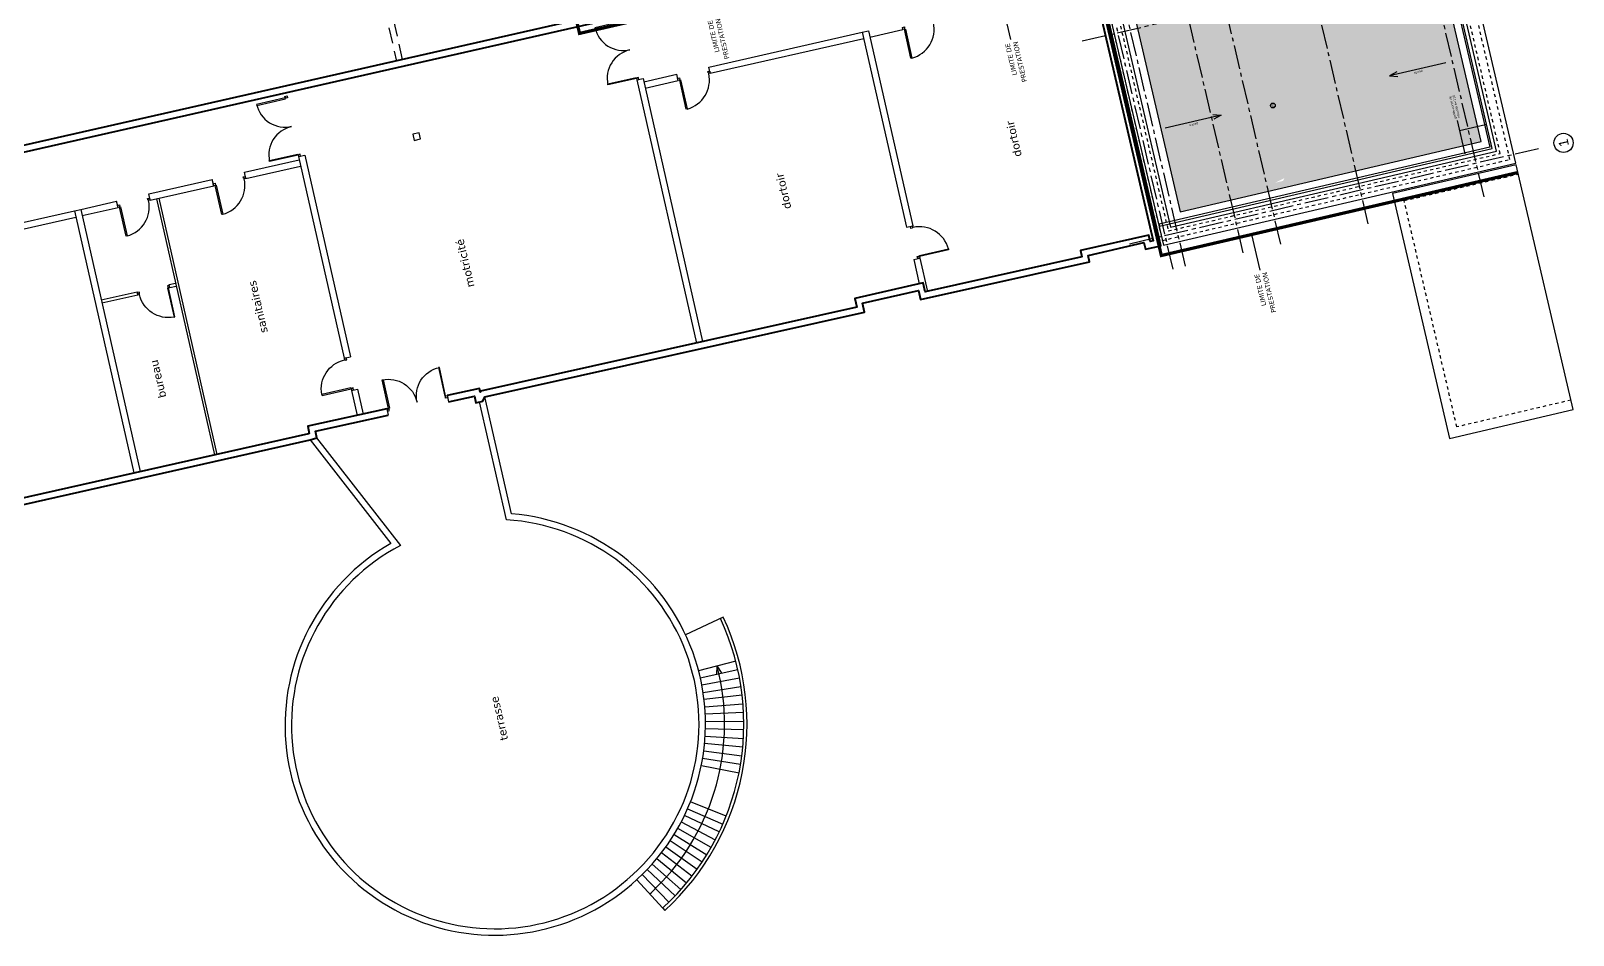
# Model space of a CAD drawing. Header units: metres. Extents: x 595957 to 596103, y 139647 to 139785.
# Drawn here: x 596054.42 to 596102.61, y 139647.07 to 139675.33 of the extents above; entities that cross this region are included whole.
import ezdxf
from ezdxf.enums import TextEntityAlignment as Align

# ---------------------------------------------------------------- set-up
doc = ezdxf.new("R2010")
doc.units = ezdxf.units.M
doc.header["$MEASUREMENT"] = 0
for name, pattern in [('01', [0.15, 0.1, -0.05]), ('03', [0.7, 0.5, -0.2]), ('AXES2', [1.125, 0.75, -0.125, 0.125, -0.125]), ('CACHEx2', [0.75, 0.5, -0.25]), ('POINTILLE', [0.25, 0, -0.25])]:
    doc.linetypes.add(name, pattern=pattern)
for name, color, linetype in [('00-AXE-0.00', 14, 'AXES2'), ('01-MEN-VU-0.13', 163, 'Continuous'), ('01-SANITAIRE-0.15', 44, 'Continuous'), ('02-VU-CACHE-01-0.10', 133, '01'), ('02-VU-POINT-05-0.10', 133, 'POINTILLE'), ('04-VEGET2-0.15', 80, 'Continuous'), ('06-TXT-DETAILS-DIVERS-02.20', 2, 'Continuous'), ('06-TXT-DIVERS-0.20', 70, 'Continuous'), ('08-VU-0.08', 56, 'Continuous'), ('08-VU-0.13', 44, 'Continuous'), ('08-VU-0.20', 32, 'Continuous'), ('08-VU-0.35', 30, 'Continuous')]:
    doc.layers.add(name, color=color, linetype=linetype)
doc.layers.add('01-BETON-0.40', color=4, linetype='Continuous', lineweight=40)
doc.styles.add('locaux 100', font='verdana.ttf', dxfattribs={"height": 0.22})
doc.styles.add('locaux 20', font='verdana.ttf', dxfattribs={"height": 0.07})
doc.styles.get("Standard").update_dxf_attribs({"font": 'arial.ttf'})

# ---------------------------------------------------------------- blocks, each defined once
blk = doc.blocks.new('P180')
for points in [[(-1.85, 0.915), (-1.85, 0), (-1.88, 0), (-1.88, 0.915)], [(-0.08, 0.915), (-0.08, 0), (-0.05, 0), (-0.05, 0.915)], [(0, 0), (0, -0.07), (-0.065, -0.07), (-0.065, -0.03), (-0.05, -0.03), (-0.05, 0)]]:
    blk.add_lwpolyline(points, close=True)
at = {"linetype": 'Continuous'}
blk.add_lwpolyline([(-1.93, 0), (-1.93, -0.07), (-1.865, -0.07), (-1.865, -0.03), (-1.88, -0.03), (-1.88, 0)], close=True, dxfattribs=at)
for centre, start, end in [((-1.88, 0), 0, 90), ((-0.05, 0), 90, 180)]:
    blk.add_arc(centre, 0.915, start, end)
at = {"linetype": 'Continuous', "text_generation_flag": 6}
blk.add_attdef('TEXTE', (-0.188, 0.598), '', height=0.08, rotation=90, dxfattribs=at)
blk = doc.blocks.new('P90')
at = {"linetype": 'Continuous'}
for points in [[(-0.05, 0.964), (-0.05, 0.035), (-0.08, 0.035), (-0.08, 0.964)], [(-0.965, 0.005), (-0.965, -0.035), (-1.03, -0.035), (-1.03, 0.035), (-0.98, 0.035), (-0.98, 0.005)], [(0, 0.035), (0, -0.035), (-0.065, -0.035), (-0.065, 0.005), (-0.05, 0.005), (-0.05, 0.035)]]:
    blk.add_lwpolyline(points, close=True, dxfattribs=at)
blk.add_arc((-0.043, 0.029), 0.937, 92.2388, 179.6062, dxfattribs=at)
at = {"linetype": 'Continuous', "text_generation_flag": 6}
blk.add_attdef('TEXTE', text='', height=0.08, rotation=90, dxfattribs=at).set_placement((-0.188, 0.504), align=Align.CENTER)

msp = doc.modelspace()

# ---------------------------------------------------------------- hatches: boundary and pattern name
at = {"layer": '04-VEGET2-0.15', "true_color": 0x999999}
h = msp.add_hatch(dxfattribs=at)
h.set_pattern_fill('GRASS', color=253, scale=0.25)
h.set_pattern_definition([(193.1213, (596100.81484, 139671.19803), (-0.1320308, -0.212292), [0.046875, -0.3066784]), (148.1213, (596100.81484, 139671.19803), (-0.1320308, -0.212292), [0.046875, -0.203125]), (238.1213, (596100.81484, 139671.19803), (0.212292, -0.1320308), [0.046875, -0.203125])])
h.paths.add_polyline_path([(596092.915, 139677.37), (596088.766, 139676.403), (596090.333, 139669.679), (596099.734, 139671.87), (596097.017, 139683.527), (596091.765, 139682.302)])
h.paths.add_polyline_path([(596093.549, 139670.641), (596093.587, 139670.726), (596093.298, 139670.583)], flags=16)

# ---------------------------------------------------------------- linework, layer by layer
at = {"layer": '00-AXE-0.00'}
for p, q in [((596099.828, 139670.147), (596085.783, 139730.398)), ((596096.207, 139669.302), (596082.162, 139729.554)), ((596092.302, 139668.392), (596078.257, 139728.644)), ((596093.473, 139668.665), (596079.429, 139728.917)), ((596090.11, 139667.881), (596076.066, 139728.133)), ((596090.498, 139667.972), (596076.453, 139728.224)), ((596100.055, 139677.982), (596087.226, 139674.992)), ((596101.532, 139671.647), (596088.703, 139668.657))]:
    msp.add_line(p, q, dxfattribs=at)
at = {"layer": '00-AXE-0.00', "linetype": 'Continuous'}
msp.add_circle((596102.311, 139671.829), 0.3, dxfattribs=at)
at = {"layer": '01-BETON-0.40'}
for points in [[(596034.37, 139667.045), (596073.548, 139675.927), (596073.023, 139678.18), (596081.399, 139680.132), (596081.353, 139680.327), (596072.637, 139678.295), (596073.162, 139676.045), (596034.52, 139667.284)], [(596087.575, 139677.016), (596089.489, 139668.765), (596089.397, 139668.745), (596089.35, 139668.95), (596087.213, 139668.462), (596087.258, 139668.266), (596082.366, 139667.173), (596082.301, 139667.455), (596080.165, 139666.966), (596080.227, 139666.694), (596068.471, 139664.066), (596068.459, 139664.043), (596068.435, 139664.151), (596067.431, 139663.93)], [(596067.474, 139663.735), (596068.283, 139663.913), (596068.329, 139663.708), (596068.543, 139663.755), (596068.609, 139663.892), (596080.466, 139666.543), (596080.404, 139666.816), (596082.151, 139667.215), (596082.215, 139666.934), (596087.498, 139668.115), (596087.453, 139668.311), (596089.199, 139668.711), (596089.246, 139668.506), (596089.729, 139668.614), (596087.77, 139677.061)], [(596065.546, 139663.516), (596063.073, 139662.972), (596063.122, 139662.749), (596063.095, 139662.74), (596053.09, 139660.483)], [(596052.939, 139660.244), (596063.148, 139662.547), (596063.356, 139662.615), (596063.311, 139662.82), (596065.589, 139663.321)]]:
    msp.add_lwpolyline(points, dxfattribs=at)
at = {"layer": '01-MEN-VU-0.13'}
msp.add_lwpolyline([(596089.688, 139669.228), (596100.085, 139671.652), (596097.235, 139683.878), (596095.003, 139683.357), (596094.888, 139683.852), (596094.824, 139683.837), (596094.954, 139683.279), (596097.187, 139683.8), (596100.007, 139671.7), (596089.674, 139669.292)], close=True, dxfattribs=at)
at = {"layer": '01-SANITAIRE-0.15'}
for points in [[(596098.629, 139674.333), (596096.876, 139673.924)], [(596097.102, 139674.054), (596096.876, 139673.924), (596097.136, 139673.908)], [(596091.614, 139672.698), (596089.861, 139672.289)], [(596091.353, 139672.714), (596091.614, 139672.698), (596091.387, 139672.568)]]:
    msp.add_lwpolyline(points, dxfattribs=at)
msp.add_circle((596093.23, 139672.998), 0.075, dxfattribs=at)
at = {"layer": '02-VU-CACHE-01-0.10', "color": 251, "true_color": 0x666666}
msp.add_lwpolyline([(596102.539, 139663.789), (596098.976, 139662.953), (596097.33, 139670.024), (596100.895, 139670.854)], dxfattribs=at)
at = {"layer": '02-VU-POINT-05-0.10', "ltscale": 0.25}
msp.add_lwpolyline([(596084.894, 139681.214), (596086.772, 139681.652), (596089.773, 139668.778), (596100.635, 139671.31), (596097.577, 139684.427), (596085.081, 139681.514)], dxfattribs=at)
msp.add_lwpolyline([(596087.016, 139681.709), (596089.96, 139669.078), (596100.334, 139671.497), (596097.39, 139684.127)], close=True, dxfattribs=at)
at = {"layer": '04-VEGET2-0.15'}
msp.add_lwpolyline([(596092.915, 139677.37), (596088.766, 139676.403), (596090.333, 139669.679), (596099.734, 139671.87), (596097.017, 139683.527), (596091.765, 139682.302)], close=True, dxfattribs=at)
at = {"layer": '06-TXT-DETAILS-DIVERS-02.20'}
msp.add_line((596099.874, 139672.39), (596099.064, 139672.201), dxfattribs=at)
at = {"layer": '06-TXT-DETAILS-DIVERS-02.20', "color": 251, "linetype": '03', "true_color": 0x666666, "const_width": 0.1}
msp.add_lwpolyline([(596087.258, 139730.178), (596072.101, 139726.644), (596074.723, 139715.396), (596062.852, 139712.629), (596071.565, 139675.25), (596082.566, 139677.767), (596083.039, 139675.68), (596087.776, 139676.754), (596089.744, 139668.309), (596100.862, 139670.898)], dxfattribs=at)
at = {"layer": '06-TXT-DETAILS-DIVERS-02.20'}
for points in [[(596084.774, 139676.173), (596085.033, 139675.062)], [(596098.988, 139672.525), (596099.23, 139671.488)], [(596092.561, 139668.965), (596092.82, 139667.854)]]:
    msp.add_lwpolyline(points, dxfattribs=at)
at = {"layer": '08-VU-0.08', "linetype": 'CACHEx2'}
msp.add_lwpolyline([(596066.039, 139674.43), (596065.264, 139677.863), (596064.464, 139677.682), (596064.508, 139677.487), (596065.113, 139677.623), (596065.844, 139674.386)], dxfattribs=at)
at = {"layer": '08-VU-0.13'}
msp.add_lwpolyline([(596100.827, 139671.146), (596096.97, 139670.249), (596098.752, 139662.593), (596102.607, 139663.496)], close=True, dxfattribs=at)
at = {"layer": '08-VU-0.20', "color": 251, "true_color": 0x666666}
for p, q in [((596075.606, 139674.2), (596080.4, 139675.286)), ((596075.65, 139674.004), (596080.444, 139675.091)), ((596080.4, 139675.286), (596080.595, 139675.331)), ((596080.4, 139675.286), (596081.779, 139669.191)), ((596080.595, 139675.331), (596081.974, 139669.235)), ((596080.639, 139675.136), (596081.667, 139675.369)), ((596075.65, 139674.004), (596075.606, 139674.2)), ((596073.355, 139673.797), (596073.55, 139673.841)), ((596073.355, 139673.797), (596075.215, 139665.574)), ((596073.55, 139673.841), (596075.41, 139665.618)), ((596073.573, 139673.739), (596074.601, 139673.972)), ((596073.617, 139673.544), (596074.645, 139673.777)), ((596074.645, 139673.777), (596074.601, 139673.972)), ((596061.094, 139670.909), (596062.806, 139671.298)), ((596062.783, 139671.4), (596062.978, 139671.444)), ((596062.783, 139671.4), (596064.209, 139665.096)), ((596062.978, 139671.444), (596064.405, 139665.14)), ((596058.106, 139670.232), (596060.09, 139670.682)), ((596060.134, 139670.487), (596060.09, 139670.682)), ((596061.138, 139670.714), (596061.094, 139670.909)), ((596061.138, 139670.714), (596062.85, 139671.103)), ((596058.15, 139670.037), (596058.106, 139670.232)), ((596058.15, 139670.037), (596060.134, 139670.487)), ((596050.99, 139668.619), (596055.784, 139669.706)), ((596055.784, 139669.706), (596055.98, 139669.75)), ((596055.784, 139669.706), (596057.638, 139661.514)), ((596055.979, 139669.75), (596057.101, 139670.004)), ((596055.98, 139669.75), (596057.833, 139661.558)), ((596056.024, 139669.555), (596057.145, 139669.809)), ((596057.145, 139669.809), (596057.101, 139670.004)), ((596058.345, 139670.081), (596060.156, 139662.077)), ((596058.423, 139670.099), (596060.234, 139662.095)), ((596051.035, 139668.424), (596055.829, 139669.511)), ((596081.779, 139669.191), (596081.974, 139669.235)), ((596082.006, 139668.186), (596082.201, 139668.231)), ((596082.006, 139668.186), (596082.178, 139667.427)), ((596082.201, 139668.231), (596082.437, 139667.189)), ((596058.747, 139667.404), (596058.941, 139667.448)), ((596058.768, 139667.308), (596058.747, 139667.404)), ((596058.768, 139667.308), (596058.962, 139667.352)), ((596056.621, 139666.922), (596057.742, 139667.176)), ((596056.642, 139666.826), (596057.764, 139667.08)), ((596057.764, 139667.08), (596057.742, 139667.176)), ((596064.209, 139665.096), (596064.405, 139665.14)), ((596064.437, 139664.091), (596064.632, 139664.135)), ((596064.437, 139664.091), (596064.613, 139663.311)), ((596064.632, 139664.135), (596064.808, 139663.355)), ((596076.055, 139657.008), (596074.878, 139656.458)), ((596076.446, 139655.631), (596075.285, 139655.329)), ((596075.339, 139655.106), (596076.51, 139655.368)), ((596076.564, 139655.103), (596075.385, 139654.882)), ((596075.423, 139654.656), (596076.61, 139654.836)), ((596076.645, 139654.567), (596075.454, 139654.429)), ((596075.476, 139654.201), (596076.672, 139654.298)), ((596076.689, 139654.027), (596075.491, 139653.972)), ((596076.696, 139653.486), (596075.496, 139653.514)), ((596075.497, 139653.743), (596076.697, 139653.757)), ((596075.444, 139652.829), (596076.634, 139652.676)), ((596076.664, 139652.945), (596075.469, 139653.056)), ((596075.487, 139653.285), (596076.685, 139653.215)), ((596075.371, 139652.374), (596076.548, 139652.143)), ((596075.411, 139652.602), (596076.595, 139652.408)), ((596074.943, 139651.021), (596076.042, 139650.539)), ((596076.147, 139650.789), (596075.031, 139651.232)), ((596074.745, 139650.608), (596075.808, 139650.051)), ((596075.929, 139650.293), (596074.847, 139650.813)), ((596075.394, 139649.352), (596074.394, 139650.017)), ((596074.518, 139650.21), (596075.54, 139649.58)), ((596075.678, 139649.813), (596074.635, 139650.407)), ((596073.985, 139649.465), (596074.909, 139648.7)), ((596075.078, 139648.912), (596074.128, 139649.644)), ((596074.264, 139649.828), (596075.24, 139649.129)), ((596073.68, 139649.123), (596074.55, 139648.295)), ((596074.733, 139648.495), (596073.835, 139649.291)), ((596073.352, 139648.8), (596074.165, 139647.917)), ((596073.52, 139648.96), (596074.359, 139648.102)), ((596074.165, 139647.917), (596074.233, 139647.843))]:
    msp.add_line(p, q, dxfattribs=at)
at = {"layer": '08-VU-0.20'}
for p, q in [((596067.431, 139663.93), (596067.474, 139663.735)), ((596065.546, 139663.516), (596065.589, 139663.321))]:
    msp.add_line(p, q, dxfattribs=at)
at = {"layer": '08-VU-0.20', "color": 251, "true_color": 0x666666}
msp.add_lwpolyline([(596066.356, 139672.102), (596066.4, 139671.907), (596066.595, 139671.952), (596066.552, 139672.145)], close=True, dxfattribs=at)
for points in [[(596063.148, 139662.547), (596065.666, 139659.308, 1.142052), (596073.541, 139648.98, 0.641157), (596069.443, 139660.236), (596068.609, 139663.892)], [(596063.351, 139662.613), (596065.968, 139659.245, 1.163283), (596073.4, 139649.122, 0.649275), (596069.281, 139660.047), (596068.44, 139663.732)], [(596074.164, 139647.918, 0.327861), (596075.965, 139656.966)], [(596074.232, 139647.844, 0.327849), (596076.055, 139657.008)], [(596073.759, 139648.358, 0.009915), (596073.963, 139648.555, 0.26757), (596075.865, 139655.48, 0.103502)]]:
    msp.add_lwpolyline(points, format="xyb", dxfattribs=at)
msp.add_lwpolyline([(596075.852, 139655.219), (596075.865, 139655.48), (596075.998, 139655.255)], dxfattribs=at)
at = {"layer": '08-VU-0.20'}
msp.add_ellipse((596051.557, 139682.051, 0), major_axis=(-4.944, -6.029), ratio=0.665702, start_param=-1.570796, end_param=4.712389, dxfattribs=at)
at = {"layer": '08-VU-0.35'}
for points in [[(596087.945, 139676.622), (596089.807, 139668.632), (596100.815, 139671.198), (596097.689, 139684.607), (596088.251, 139682.407)], [(596088.285, 139676.702), (596090.034, 139669.199), (596100.214, 139671.571), (596097.316, 139684.007), (596088.364, 139681.92)]]:
    msp.add_lwpolyline(points, dxfattribs=at)

# ---------------------------------------------------------------- block references
at = {"layer": '08-VU-0.20', "color": 251, "true_color": 0x666666}
for name, p, rotation in [('P180', (596072.929, 139675.679), 102.7482358794979), ('P90', (596081.659, 139675.403), 192.7741129981075), ('P90', (596074.638, 139673.811), 192.7741129981075), ('P180', (596062.357, 139673.282), 102.7482358794979), ('P90', (596060.126, 139670.521), 192.7741129981075), ('P90', (596057.137, 139669.843), 192.7741129981075), ('P90', (596082.167, 139668.223), 282.7482358757327)]:
    msp.add_blockref(name, p, dxfattribs=dict(at, rotation=rotation))
at = {"layer": '08-VU-0.20', "color": 251, "true_color": 0x666666, "xscale": -1}
for name, p, rotation in [('P90', (596058.761, 139667.342), 192.72235873659), ('P90', (596064.471, 139664.099), 102.7223587531453), ('P180', (596065.546, 139663.516), 12.40201726244383)]:
    msp.add_blockref(name, p, dxfattribs=dict(at, rotation=rotation))

# ---------------------------------------------------------------- texts
at = {"layer": '00-AXE-0.00'}
msp.add_text('1', height=0.3, rotation=103.1213, dxfattribs=at).set_placement((596102.311, 139671.829), align=Align.MIDDLE_CENTER)
at = {"layer": '01-SANITAIRE-0.15', "char_height": 0.07, "attachment_point": 5, "style": 'locaux 20'}
for s, insert, width, rotation in [('pente ', (596097.771, 139674.048), 1.56851, 193.1213), ('EP', (596093.23, 139672.998), 0.15887, 103.1213), ('pente ', (596090.756, 139672.413), 1.56851, 193.1213)]:
    msp.add_mtext(s, dxfattribs=dict(at, insert=insert, width=width, rotation=rotation))
at = {"layer": '06-TXT-DETAILS-DIVERS-02.20', "rotation": 103.1213, "style": 'locaux 20'}
for s, insert, char_height, width, attachment_point in [('LIMITE DE\\PPRESTATION', (596075.76, 139675.683), 0.15, 3.00404, 6), ('LIMITE DE\\PPRESTATION', (596085.055, 139674.965), 0.15, 3.00404, 6), ('garde-corps de\\Psécurité h=110 ', (596098.986, 139672.591), 0.07, 1.56851, 4), ('LIMITE DE\\PPRESTATION', (596092.843, 139667.757), 0.15, 3.00404, 6)]:
    msp.add_mtext(s, dxfattribs=dict(at, insert=insert, char_height=char_height, width=width, attachment_point=attachment_point))
at = {"layer": '06-TXT-DIVERS-0.20', "char_height": 0.25, "width": 2.37148, "attachment_point": 5, "rotation": 103.1213, "style": 'locaux 100'}
for s, insert in [('dortoir', (596085.136, 139671.956)), ('dortoir', (596077.936, 139670.323)), ('motricité', (596067.991, 139668.069)), ('sanitaires', (596061.518, 139666.705)), ('bureau', (596058.399, 139664.452)), ('terrasse', (596069.058, 139653.842))]:
    msp.add_mtext(s, dxfattribs=dict(at, insert=insert))

doc.saveas('drawing.dxf')
